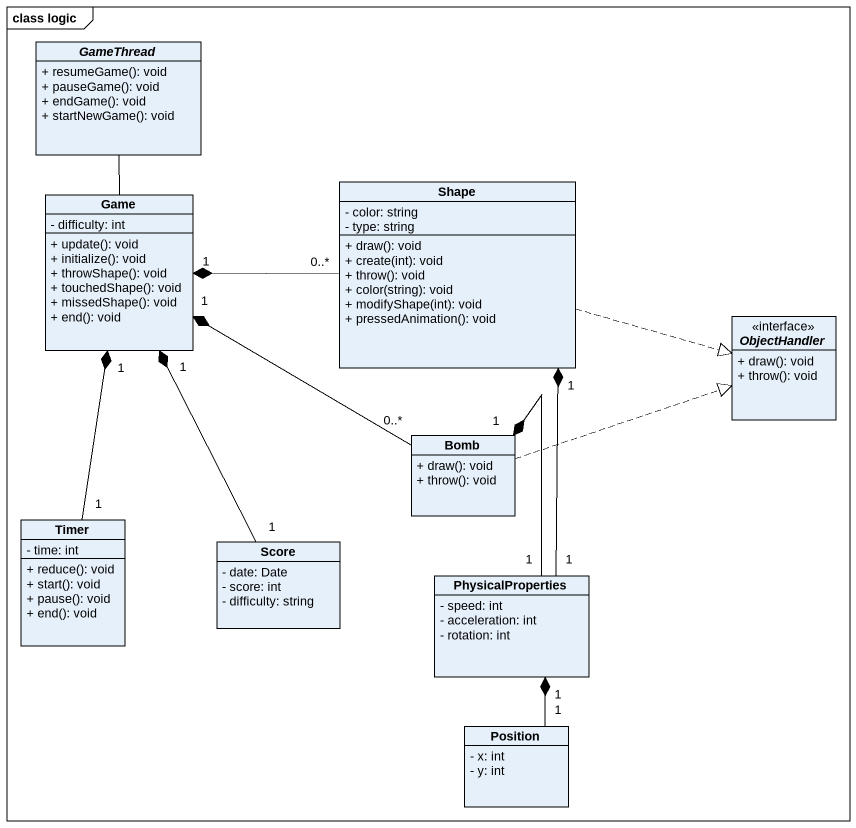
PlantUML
@startuml
mainframe class logic
hide circle
hide empty members
skinparam classAttributeIconSize 0
abstract class GameThread {
  + resumeGame(): void
  + pauseGame(): void
  + endGame(): void
  + startNewGame(): void
}
class Game {
  - difficulty: int
  + update(): void
  + initialize(): void
  + throwShape(): void
  + touchedShape(): void
  + missedShape(): void
  + end(): void
}
class Shape {
  - color: string
  - type: string
  + draw(): void
  + create(int): void
  + throw(): void
  + color(string): void
  + modifyShape(int): void
  + pressedAnimation(): void
}
interface ObjectHandler {
  + draw(): void
  + throw(): void
}
class Bomb {
  + draw(): void
  + throw(): void
}
class Timer {
  - time: int
  + reduce(): void
  + start(): void
  + pause(): void
  + end(): void
}
class Score {
  - date: Date
  - score: int
  - difficulty: string
}
class PhysicalProperties {
  - speed: int
  - acceleration: int
  - rotation: int
}
class Position {
  - x: int
  - y: int
}
GameThread -- Game
Shape "0..*" -left-* "1" Game
Shape .right.|> ObjectHandler
Bomb "0..*" -left-* "1" Game
Bomb .right.|> ObjectHandler
Timer "1" -up-* "1" Game
Score "1" -up-* "1" Game
PhysicalProperties "1" -up-* "1" Shape
PhysicalProperties "1" -up-* "1" Bomb
Position "1" -up-* "1" PhysicalProperties
@enduml
